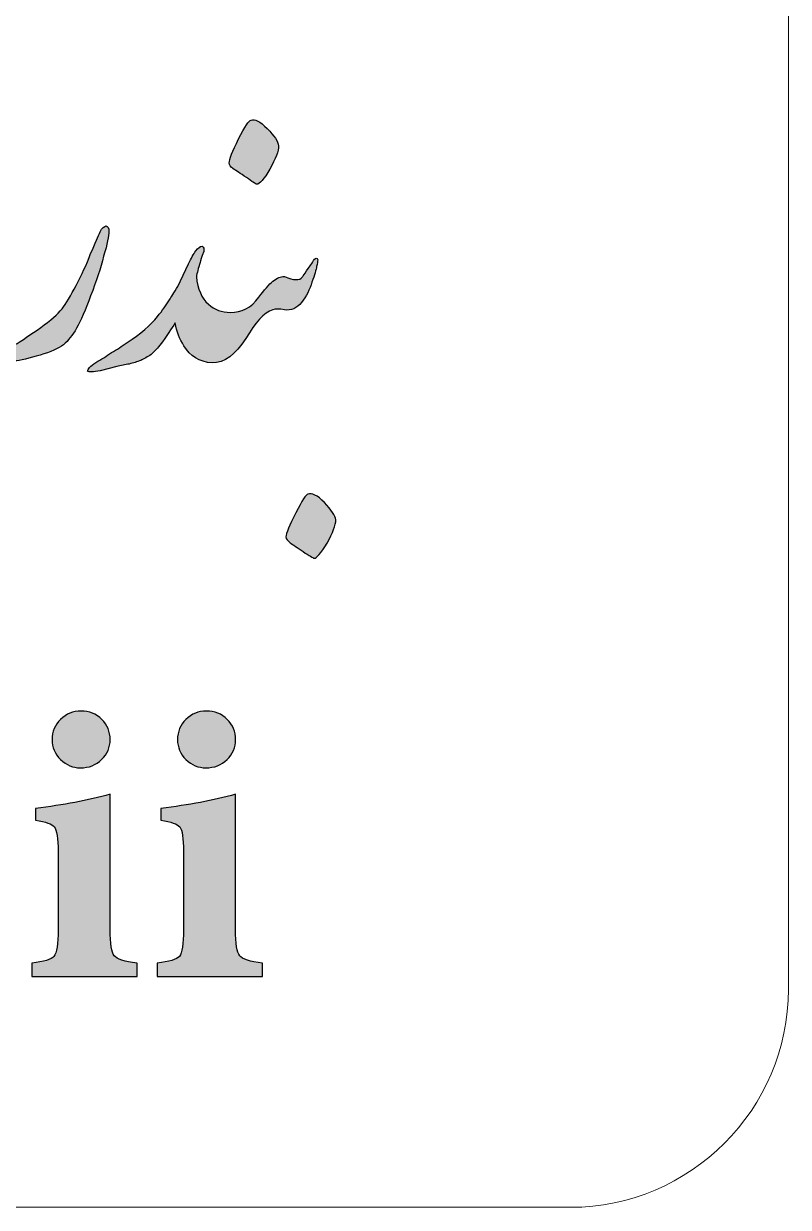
# Model space of a CAD drawing. Header units: millimetres. Extents: x -181.7 to -141.7, y -138.1 to -98.1.
# Drawn here: x -148.76 to -141.74, y -138.05 to -127.19 of the extents above; entities that cross this region are included whole.
import ezdxf

# ---------------------------------------------------------------- set-up
doc = ezdxf.new("R2010")
doc.units = ezdxf.units.MM
doc.header["$MEASUREMENT"] = 0
doc.layers.add('Layer 1', color=7, linetype='Continuous')

msp = doc.modelspace()

# ---------------------------------------------------------------- hatches: boundary and pattern name
at = {"layer": 'Layer 1', "true_color": 0x373435}
h = msp.add_hatch(color=250, dxfattribs=at)
edge = h.paths.add_edge_path()
edge.add_spline(control_points=[(-146.8437, -128.5215), (-146.8149, -128.5406), (-146.7767, -128.5645), (-146.7194, -128.6028), (-146.6668, -128.6411), (-146.6334, -128.6602), (-146.6238, -128.665), (-146.5998, -128.665), (-146.5568, -128.617), (-146.5042, -128.5263), (-146.4516, -128.4307), (-146.4229, -128.359), (-146.4229, -128.3111), (-146.4277, -128.2728), (-146.4611, -128.2202), (-146.528, -128.1534), (-146.595, -128.0865), (-146.6428, -128.0625), (-146.6764, -128.0769), (-146.6953, -128.0769), (-146.7337, -128.1342), (-146.7911, -128.249), (-146.8484, -128.3637), (-146.8771, -128.4355), (-146.8771, -128.4689), (-146.8771, -128.4881), (-146.8675, -128.5023), (-146.8437, -128.5215), (-146.8437, -128.5215), (-146.8437, -128.5215), (-146.8437, -128.5215)], knot_values=[0, 0, 0, 0, 0.1, 0.1, 0.1, 0.2, 0.2, 0.2, 0.3, 0.3, 0.3, 0.4, 0.4, 0.4, 0.5, 0.5, 0.5, 0.6, 0.6, 0.6, 0.7, 0.7, 0.7, 0.8, 0.8, 0.8, 0.9, 0.9, 0.9, 1, 1, 1, 1], degree=3, periodic=1)
h = msp.add_hatch(color=250, dxfattribs=at)
edge = h.paths.add_edge_path()
edge.add_spline(control_points=[(-148.006, -129.0475), (-148.0252, -129.0475), (-148.0444, -129.0665), (-148.0636, -129.1), (-148.0778, -129.1382), (-148.1066, -129.2052), (-148.1495, -129.3008), (-148.1878, -129.4013), (-148.2309, -129.4969), (-148.2835, -129.5924), (-148.3313, -129.688), (-148.3743, -129.7598), (-148.4127, -129.8076), (-148.4508, -129.8603), (-148.5178, -129.9129), (-148.6085, -129.9797), (-148.6994, -130.0418), (-148.7807, -130.0993), (-148.8525, -130.1424), (-148.9194, -130.1853), (-148.9624, -130.2187), (-148.9814, -130.2427), (-148.991, -130.2617), (-148.9958, -130.2762), (-148.9958, -130.2858), (-148.991, -130.2952), (-148.9814, -130.3047), (-148.9672, -130.3047), (-148.9528, -130.3047), (-148.9146, -130.3001), (-148.8525, -130.2905), (-148.795, -130.2809), (-148.7137, -130.2617), (-148.6134, -130.2331), (-148.5178, -130.2044), (-148.4461, -130.1709), (-148.3982, -130.1374), (-148.3551, -130.0993), (-148.3169, -130.0514), (-148.2787, -129.9845), (-148.2405, -129.9175), (-148.1974, -129.8172), (-148.1495, -129.688), (-148.097, -129.5542), (-148.0588, -129.4347), (-148.0301, -129.3247), (-147.9967, -129.2148), (-147.9822, -129.1382), (-147.9822, -129.0952), (-147.9822, -129.0664), (-147.9918, -129.0522), (-148.0062, -129.0475), (-148.0062, -129.0475), (-148.006, -129.0475), (-148.006, -129.0475)], knot_values=[0, 0, 0, 0, 0.0555556, 0.0555556, 0.0555556, 0.1111111, 0.1111111, 0.1111111, 0.1666667, 0.1666667, 0.1666667, 0.2222222, 0.2222222, 0.2222222, 0.2777778, 0.2777778, 0.2777778, 0.3333333, 0.3333333, 0.3333333, 0.3888889, 0.3888889, 0.3888889, 0.4444444, 0.4444444, 0.4444444, 0.5, 0.5, 0.5, 0.5555556, 0.5555556, 0.5555556, 0.6111111, 0.6111111, 0.6111111, 0.6666667, 0.6666667, 0.6666667, 0.7222222, 0.7222222, 0.7222222, 0.7777778, 0.7777778, 0.7777778, 0.8333333, 0.8333333, 0.8333333, 0.8888889, 0.8888889, 0.8888889, 0.9444444, 0.9444444, 0.9444444, 1, 1, 1, 1], degree=3, periodic=1)
h = msp.add_hatch(color=250, dxfattribs=at)
edge = h.paths.add_edge_path()
edge.add_spline(control_points=[(-146.3702, -129.817), (-146.3081, -129.8265), (-146.2555, -129.8025), (-146.2125, -129.75), (-146.1696, -129.6926), (-146.136, -129.6305), (-146.117, -129.5635), (-146.0931, -129.4965), (-146.0786, -129.4487), (-146.0739, -129.4202), (-146.0644, -129.3914), (-146.0644, -129.3723), (-146.0644, -129.3579), (-146.0644, -129.3484), (-146.0691, -129.3436), (-146.0786, -129.3436), (-146.0882, -129.3436), (-146.0978, -129.3531), (-146.1122, -129.3818), (-146.1696, -129.4679), (-146.203, -129.5109), (-146.203, -129.5157), (-146.2317, -129.5491), (-146.2843, -129.5491), (-146.3703, -129.5109), (-146.3703, -129.5109), (-146.3704, -129.5112), (-146.3704, -129.5112), (-146.4039, -129.5112), (-146.4373, -129.5255), (-146.4754, -129.5542), (-146.5091, -129.5828), (-146.5568, -129.6354), (-146.6046, -129.7024), (-146.6764, -129.7981), (-146.7624, -129.8411), (-146.8675, -129.8411), (-146.944, -129.8411), (-147.011, -129.8172), (-147.0684, -129.7646), (-147.1297, -129.7109), (-147.1665, -129.6266), (-147.1785, -129.514), (-147.1726, -129.481), (-147.1608, -129.4369), (-147.1447, -129.3821), (-147.1399, -129.3677), (-147.1303, -129.3343), (-147.1112, -129.2817), (-147.1065, -129.2578), (-147.1112, -129.2433), (-147.1257, -129.234), (-147.1447, -129.234), (-147.1638, -129.2482), (-147.1829, -129.277), (-147.2068, -129.3055), (-147.226, -129.3439), (-147.2499, -129.3963), (-147.2499, -129.3963), (-147.3502, -129.602), (-147.3502, -129.602), (-147.3837, -129.6593), (-147.4124, -129.7024), (-147.4268, -129.7264), (-147.4555, -129.7741), (-147.489, -129.8219), (-147.5367, -129.8794), (-147.5989, -129.9558), (-147.6898, -130.0371), (-147.8142, -130.1183), (-147.8618, -130.1518), (-147.9097, -130.1805), (-147.9576, -130.2092), (-148.0053, -130.2427), (-148.0531, -130.2713), (-148.1009, -130.3001), (-148.1534, -130.3335), (-148.1775, -130.3623), (-148.1775, -130.3813), (-148.163, -130.3908), (-148.1249, -130.3861), (-148.0627, -130.3765), (-148.0627, -130.3765), (-147.9097, -130.3382), (-147.9097, -130.3382), (-147.8714, -130.3288), (-147.8332, -130.3192), (-147.795, -130.3143), (-147.7566, -130.3047), (-147.7232, -130.2952), (-147.6898, -130.2809), (-147.6611, -130.2666), (-147.6277, -130.2475), (-147.5941, -130.2283), (-147.5751, -130.2092), (-147.5463, -130.1805), (-147.5129, -130.1424), (-147.4513, -130.0562), (-147.4051, -129.9879), (-147.3726, -129.9378), (-147.3591, -130.0164), (-147.333, -130.0856), (-147.2931, -130.147), (-147.2357, -130.2427), (-147.1496, -130.2952), (-147.0348, -130.3047), (-146.9201, -130.3047), (-146.8197, -130.2283), (-146.7241, -130.0802), (-146.638, -129.9319), (-146.5568, -129.8411), (-146.4754, -129.8172), (-146.4516, -129.8076), (-146.4181, -129.8076), (-146.3703, -129.8172), (-146.3703, -129.8172), (-146.3702, -129.817), (-146.3702, -129.817)], knot_values=[0, 0, 0, 0, 0.025641, 0.025641, 0.025641, 0.0512821, 0.0512821, 0.0512821, 0.0769231, 0.0769231, 0.0769231, 0.1025641, 0.1025641, 0.1025641, 0.1282051, 0.1282051, 0.1282051, 0.1538462, 0.1538462, 0.1538462, 0.1794872, 0.1794872, 0.1794872, 0.2051282, 0.2051282, 0.2051282, 0.2307692, 0.2307692, 0.2307692, 0.2564103, 0.2564103, 0.2564103, 0.2820513, 0.2820513, 0.2820513, 0.3076923, 0.3076923, 0.3076923, 0.3333333, 0.3333333, 0.3333333, 0.3589744, 0.3589744, 0.3589744, 0.3846154, 0.3846154, 0.3846154, 0.4102564, 0.4102564, 0.4102564, 0.4358974, 0.4358974, 0.4358974, 0.4615385, 0.4615385, 0.4615385, 0.4871795, 0.4871795, 0.4871795, 0.5128205, 0.5128205, 0.5128205, 0.5384615, 0.5384615, 0.5384615, 0.5641026, 0.5641026, 0.5641026, 0.5897436, 0.5897436, 0.5897436, 0.6153846, 0.6153846, 0.6153846, 0.6410256, 0.6410256, 0.6410256, 0.6666667, 0.6666667, 0.6666667, 0.6923077, 0.6923077, 0.6923077, 0.7179487, 0.7179487, 0.7179487, 0.7435897, 0.7435897, 0.7435897, 0.7692308, 0.7692308, 0.7692308, 0.7948718, 0.7948718, 0.7948718, 0.8205128, 0.8205128, 0.8205128, 0.8461538, 0.8461538, 0.8461538, 0.8717949, 0.8717949, 0.8717949, 0.8974359, 0.8974359, 0.8974359, 0.9230769, 0.9230769, 0.9230769, 0.9487179, 0.9487179, 0.9487179, 0.974359, 0.974359, 0.974359, 1, 1, 1, 1], degree=3, periodic=1)
h = msp.add_hatch(color=250, dxfattribs=at)
edge = h.paths.add_edge_path()
edge.add_spline(control_points=[(-146.2651, -131.6815), (-146.2078, -131.5667), (-146.1696, -131.5094), (-146.1552, -131.5094), (-146.117, -131.495), (-146.0691, -131.519), (-146.0022, -131.5858), (-145.9401, -131.6528), (-145.9018, -131.7054), (-145.8971, -131.7436), (-145.8971, -131.7915), (-145.9257, -131.8632), (-145.9783, -131.9588), (-146.0356, -132.0496), (-146.0739, -132.0974), (-146.0978, -132.0974), (-146.1074, -132.0927), (-146.1408, -132.0736), (-146.1982, -132.0352), (-146.2508, -131.9971), (-146.2938, -131.973), (-146.3177, -131.954), (-146.3417, -131.9349), (-146.356, -131.9206), (-146.356, -131.9015), (-146.356, -131.868), (-146.3225, -131.7962), (-146.2651, -131.6815), (-146.2651, -131.6815), (-146.2651, -131.6815), (-146.2651, -131.6815)], knot_values=[0, 0, 0, 0, 0.1, 0.1, 0.1, 0.2, 0.2, 0.2, 0.3, 0.3, 0.3, 0.4, 0.4, 0.4, 0.5, 0.5, 0.5, 0.6, 0.6, 0.6, 0.7, 0.7, 0.7, 0.8, 0.8, 0.8, 0.9, 0.9, 0.9, 1, 1, 1, 1], degree=3, periodic=1)
h = msp.add_hatch(color=250, dxfattribs=at)
edge = h.paths.add_edge_path()
edge.add_spline(control_points=[(-148.4257, -133.9439), (-148.4781, -133.8919), (-148.5039, -133.8313), (-148.5039, -133.7617), (-148.5039, -133.6881), (-148.4781, -133.6257), (-148.4257, -133.5752), (-148.3732, -133.5246), (-148.311, -133.4988), (-148.2382, -133.4988), (-148.1628, -133.4988), (-148.0985, -133.5246), (-148.0462, -133.5752), (-147.9956, -133.6257), (-147.9706, -133.6881), (-147.9706, -133.7617), (-147.9706, -133.8327), (-147.9964, -133.8932), (-148.0489, -133.9439), (-148.1009, -133.9944), (-148.166, -134.0202), (-148.2435, -134.0202), (-148.3127, -134.0202), (-148.3732, -133.9944), (-148.4257, -133.9439)], knot_values=[0, 0, 0, 0, 0.125, 0.125, 0.125, 0.25, 0.25, 0.25, 0.375, 0.375, 0.375, 0.5, 0.5, 0.5, 0.625, 0.625, 0.625, 0.75, 0.75, 0.75, 0.875, 0.875, 0.875, 1, 1, 1, 1], degree=3, periodic=1)
h = msp.add_hatch(color=250, dxfattribs=at)
edge = h.paths.add_edge_path()
edge.add_spline(control_points=[(-147.274, -133.9439), (-147.326, -133.8919), (-147.3522, -133.8313), (-147.3522, -133.7617), (-147.3522, -133.6881), (-147.326, -133.6257), (-147.274, -133.5752), (-147.2217, -133.5246), (-147.1593, -133.4988), (-147.0866, -133.4988), (-147.0111, -133.4988), (-146.9471, -133.5246), (-146.8942, -133.5752), (-146.8439, -133.6257), (-146.8187, -133.6881), (-146.8187, -133.7617), (-146.8186, -133.8327), (-146.8449, -133.8932), (-146.8968, -133.9439), (-146.9493, -133.9944), (-147.0143, -134.0202), (-147.0921, -134.0202), (-147.1607, -134.0202), (-147.2218, -133.9944), (-147.274, -133.9439)], knot_values=[0, 0, 0, 0, 0.125, 0.125, 0.125, 0.25, 0.25, 0.25, 0.375, 0.375, 0.375, 0.5, 0.5, 0.5, 0.625, 0.625, 0.625, 0.75, 0.75, 0.75, 0.875, 0.875, 0.875, 1, 1, 1, 1], degree=3, periodic=1)
h = msp.add_hatch(color=250, dxfattribs=at)
edge = h.paths.add_edge_path()
edge.add_spline(control_points=[(-148.6913, -135.9344), (-148.6913, -135.9344), (-148.6913, -135.8133), (-148.6913, -135.8133), (-148.5797, -135.7996), (-148.5115, -135.7785), (-148.4867, -135.75), (-148.4609, -135.718), (-148.4483, -135.6361), (-148.4483, -135.5047), (-148.4483, -135.5047), (-148.4483, -134.789), (-148.4483, -134.789), (-148.4483, -134.6675), (-148.46, -134.5913), (-148.484, -134.5609), (-148.5039, -134.536), (-148.5612, -134.5157), (-148.6556, -134.5003), (-148.6556, -134.5003), (-148.6556, -134.3919), (-148.6556, -134.3919), (-148.4014, -134.3612), (-148.1727, -134.3184), (-147.9706, -134.2631), (-147.9706, -134.2631), (-147.9706, -135.5047), (-147.9706, -135.5047), (-147.9706, -135.6343), (-147.9577, -135.7143), (-147.9324, -135.7446), (-147.9088, -135.7749), (-147.8392, -135.7979), (-147.7223, -135.8133), (-147.7223, -135.8133), (-147.7223, -135.9344), (-147.7223, -135.9344), (-147.7223, -135.9344), (-148.6913, -135.9344), (-148.6913, -135.9344)], knot_values=[0, 0, 0, 0, 0.0769231, 0.0769231, 0.0769231, 0.1538462, 0.1538462, 0.1538462, 0.2307692, 0.2307692, 0.2307692, 0.3076923, 0.3076923, 0.3076923, 0.3846154, 0.3846154, 0.3846154, 0.4615385, 0.4615385, 0.4615385, 0.5384615, 0.5384615, 0.5384615, 0.6153846, 0.6153846, 0.6153846, 0.6923077, 0.6923077, 0.6923077, 0.7692308, 0.7692308, 0.7692308, 0.8461538, 0.8461538, 0.8461538, 0.9230769, 0.9230769, 0.9230769, 1, 1, 1, 1], degree=3, periodic=1)
h = msp.add_hatch(color=250, dxfattribs=at)
edge = h.paths.add_edge_path()
edge.add_spline(control_points=[(-147.5392, -135.9344), (-147.5392, -135.9344), (-147.5392, -135.8133), (-147.5392, -135.8133), (-147.4282, -135.7996), (-147.3595, -135.7785), (-147.3346, -135.75), (-147.3093, -135.718), (-147.2967, -135.6361), (-147.2967, -135.5047), (-147.2967, -135.5047), (-147.2967, -134.789), (-147.2967, -134.789), (-147.2967, -134.6675), (-147.3085, -134.5913), (-147.3319, -134.5609), (-147.3522, -134.536), (-147.4096, -134.5157), (-147.5041, -134.5003), (-147.5041, -134.5003), (-147.504, -134.3919), (-147.504, -134.3919), (-147.2497, -134.3612), (-147.0211, -134.3184), (-146.8187, -134.2631), (-146.8187, -134.2631), (-146.8186, -135.5047), (-146.8186, -135.5047), (-146.8186, -135.6343), (-146.8061, -135.7143), (-146.7807, -135.7446), (-146.7568, -135.7749), (-146.6872, -135.7979), (-146.5707, -135.8133), (-146.5707, -135.8133), (-146.5707, -135.9344), (-146.5707, -135.9344), (-146.5707, -135.9344), (-147.5392, -135.9344), (-147.5392, -135.9344)], knot_values=[0, 0, 0, 0, 0.0769231, 0.0769231, 0.0769231, 0.1538462, 0.1538462, 0.1538462, 0.2307692, 0.2307692, 0.2307692, 0.3076923, 0.3076923, 0.3076923, 0.3846154, 0.3846154, 0.3846154, 0.4615385, 0.4615385, 0.4615385, 0.5384615, 0.5384615, 0.5384615, 0.6153846, 0.6153846, 0.6153846, 0.6923077, 0.6923077, 0.6923077, 0.7692308, 0.7692308, 0.7692308, 0.8461538, 0.8461538, 0.8461538, 0.9230769, 0.9230769, 0.9230769, 1, 1, 1, 1], degree=3, periodic=1)

# ---------------------------------------------------------------- linework, layer by layer
at = {"layer": 'Layer 1', "color": 250, "lineweight": 18}
msp.add_open_spline([(-179.7413, -98.0531), (-179.7413, -98.0531), (-143.7415, -98.0531), (-143.7415, -98.0531), (-142.6415, -98.0531), (-141.7414, -98.953), (-141.7414, -100.053), (-141.7414, -100.053), (-141.7414, -136.0532), (-141.7414, -136.0532), (-141.7414, -137.1532), (-142.6415, -138.0531), (-143.7415, -138.0531), (-143.7415, -138.0531), (-179.7413, -138.0531), (-179.7413, -138.0531), (-180.8413, -138.0531), (-181.7414, -137.1532), (-181.7414, -136.0532), (-181.7414, -136.0532), (-181.7414, -100.053), (-181.7414, -100.053), (-181.7414, -98.953), (-180.8413, -98.0531), (-179.7413, -98.0531)], degree=3, knots=[0, 0, 0, 0, 0.125, 0.125, 0.125, 0.25, 0.25, 0.25, 0.375, 0.375, 0.375, 0.5, 0.5, 0.5, 0.625, 0.625, 0.625, 0.75, 0.75, 0.75, 0.875, 0.875, 0.875, 1, 1, 1, 1], dxfattribs=at)
at = {"layer": 'Layer 1', "color": 250}
for points, knots in [([(-146.8437, -128.5215), (-146.8149, -128.5406), (-146.7767, -128.5645), (-146.7194, -128.6028), (-146.6668, -128.6411), (-146.6334, -128.6602), (-146.6238, -128.665), (-146.5998, -128.665), (-146.5568, -128.617), (-146.5042, -128.5263), (-146.4516, -128.4307), (-146.4229, -128.359), (-146.4229, -128.3111), (-146.4277, -128.2728), (-146.4611, -128.2202), (-146.528, -128.1534), (-146.595, -128.0865), (-146.6428, -128.0625), (-146.6764, -128.0769), (-146.6953, -128.0769), (-146.7337, -128.1342), (-146.7911, -128.249), (-146.8484, -128.3637), (-146.8771, -128.4355), (-146.8771, -128.4689), (-146.8771, -128.4881), (-146.8675, -128.5023), (-146.8437, -128.5215), (-146.8437, -128.5215), (-146.8437, -128.5215), (-146.8437, -128.5215)], [0, 0, 0, 0, 0.1, 0.1, 0.1, 0.2, 0.2, 0.2, 0.3, 0.3, 0.3, 0.4, 0.4, 0.4, 0.5, 0.5, 0.5, 0.6, 0.6, 0.6, 0.7, 0.7, 0.7, 0.8, 0.8, 0.8, 0.9, 0.9, 0.9, 1, 1, 1, 1]), ([(-148.006, -129.0475), (-148.0252, -129.0475), (-148.0444, -129.0665), (-148.0636, -129.1), (-148.0778, -129.1382), (-148.1066, -129.2052), (-148.1495, -129.3008), (-148.1878, -129.4013), (-148.2309, -129.4969), (-148.2835, -129.5924), (-148.3313, -129.688), (-148.3743, -129.7598), (-148.4127, -129.8076), (-148.4508, -129.8603), (-148.5178, -129.9129), (-148.6085, -129.9797), (-148.6994, -130.0418), (-148.7807, -130.0993), (-148.8525, -130.1424), (-148.9194, -130.1853), (-148.9624, -130.2187), (-148.9814, -130.2427), (-148.991, -130.2617), (-148.9958, -130.2762), (-148.9958, -130.2858), (-148.991, -130.2952), (-148.9814, -130.3047), (-148.9672, -130.3047), (-148.9528, -130.3047), (-148.9146, -130.3001), (-148.8525, -130.2905), (-148.795, -130.2809), (-148.7137, -130.2617), (-148.6134, -130.2331), (-148.5178, -130.2044), (-148.4461, -130.1709), (-148.3982, -130.1374), (-148.3551, -130.0993), (-148.3169, -130.0514), (-148.2787, -129.9845), (-148.2405, -129.9175), (-148.1974, -129.8172), (-148.1495, -129.688), (-148.097, -129.5542), (-148.0588, -129.4347), (-148.0301, -129.3247), (-147.9967, -129.2148), (-147.9822, -129.1382), (-147.9822, -129.0952), (-147.9822, -129.0664), (-147.9918, -129.0522), (-148.0062, -129.0475), (-148.0062, -129.0475), (-148.006, -129.0475), (-148.006, -129.0475)], [0, 0, 0, 0, 0.0555556, 0.0555556, 0.0555556, 0.1111111, 0.1111111, 0.1111111, 0.1666667, 0.1666667, 0.1666667, 0.2222222, 0.2222222, 0.2222222, 0.2777778, 0.2777778, 0.2777778, 0.3333333, 0.3333333, 0.3333333, 0.3888889, 0.3888889, 0.3888889, 0.4444444, 0.4444444, 0.4444444, 0.5, 0.5, 0.5, 0.5555556, 0.5555556, 0.5555556, 0.6111111, 0.6111111, 0.6111111, 0.6666667, 0.6666667, 0.6666667, 0.7222222, 0.7222222, 0.7222222, 0.7777778, 0.7777778, 0.7777778, 0.8333333, 0.8333333, 0.8333333, 0.8888889, 0.8888889, 0.8888889, 0.9444444, 0.9444444, 0.9444444, 1, 1, 1, 1]), ([(-146.3702, -129.817), (-146.3081, -129.8265), (-146.2555, -129.8025), (-146.2125, -129.75), (-146.1696, -129.6926), (-146.136, -129.6305), (-146.117, -129.5635), (-146.0931, -129.4965), (-146.0786, -129.4487), (-146.0739, -129.4202), (-146.0644, -129.3914), (-146.0644, -129.3723), (-146.0644, -129.3579), (-146.0644, -129.3484), (-146.0691, -129.3436), (-146.0786, -129.3436), (-146.0882, -129.3436), (-146.0978, -129.3531), (-146.1122, -129.3818), (-146.1696, -129.4679), (-146.203, -129.5109), (-146.203, -129.5157), (-146.2317, -129.5491), (-146.2843, -129.5491), (-146.3703, -129.5109), (-146.3703, -129.5109), (-146.3704, -129.5112), (-146.3704, -129.5112), (-146.4039, -129.5112), (-146.4373, -129.5255), (-146.4754, -129.5542), (-146.5091, -129.5828), (-146.5568, -129.6354), (-146.6046, -129.7024), (-146.6764, -129.7981), (-146.7624, -129.8411), (-146.8675, -129.8411), (-146.944, -129.8411), (-147.011, -129.8172), (-147.0684, -129.7646), (-147.1297, -129.7109), (-147.1665, -129.6266), (-147.1785, -129.514), (-147.1726, -129.481), (-147.1608, -129.4369), (-147.1447, -129.3821), (-147.1399, -129.3677), (-147.1303, -129.3343), (-147.1112, -129.2817), (-147.1065, -129.2578), (-147.1112, -129.2433), (-147.1257, -129.234), (-147.1447, -129.234), (-147.1638, -129.2482), (-147.1829, -129.277), (-147.2068, -129.3055), (-147.226, -129.3439), (-147.2499, -129.3963), (-147.2499, -129.3963), (-147.3502, -129.602), (-147.3502, -129.602), (-147.3837, -129.6593), (-147.4124, -129.7024), (-147.4268, -129.7264), (-147.4555, -129.7741), (-147.489, -129.8219), (-147.5367, -129.8794), (-147.5989, -129.9558), (-147.6898, -130.0371), (-147.8142, -130.1183), (-147.8618, -130.1518), (-147.9097, -130.1805), (-147.9576, -130.2092), (-148.0053, -130.2427), (-148.0531, -130.2713), (-148.1009, -130.3001), (-148.1534, -130.3335), (-148.1775, -130.3623), (-148.1775, -130.3813), (-148.163, -130.3908), (-148.1249, -130.3861), (-148.0627, -130.3765), (-148.0627, -130.3765), (-147.9097, -130.3382), (-147.9097, -130.3382), (-147.8714, -130.3288), (-147.8332, -130.3192), (-147.795, -130.3143), (-147.7566, -130.3047), (-147.7232, -130.2952), (-147.6898, -130.2809), (-147.6611, -130.2666), (-147.6277, -130.2475), (-147.5941, -130.2283), (-147.5751, -130.2092), (-147.5463, -130.1805), (-147.5129, -130.1424), (-147.4513, -130.0562), (-147.4051, -129.9879), (-147.3726, -129.9378), (-147.3591, -130.0164), (-147.333, -130.0856), (-147.2931, -130.147), (-147.2357, -130.2427), (-147.1496, -130.2952), (-147.0348, -130.3047), (-146.9201, -130.3047), (-146.8197, -130.2283), (-146.7241, -130.0802), (-146.638, -129.9319), (-146.5568, -129.8411), (-146.4754, -129.8172), (-146.4516, -129.8076), (-146.4181, -129.8076), (-146.3703, -129.8172), (-146.3703, -129.8172), (-146.3702, -129.817), (-146.3702, -129.817)], [0, 0, 0, 0, 0.025641, 0.025641, 0.025641, 0.0512821, 0.0512821, 0.0512821, 0.0769231, 0.0769231, 0.0769231, 0.1025641, 0.1025641, 0.1025641, 0.1282051, 0.1282051, 0.1282051, 0.1538462, 0.1538462, 0.1538462, 0.1794872, 0.1794872, 0.1794872, 0.2051282, 0.2051282, 0.2051282, 0.2307692, 0.2307692, 0.2307692, 0.2564103, 0.2564103, 0.2564103, 0.2820513, 0.2820513, 0.2820513, 0.3076923, 0.3076923, 0.3076923, 0.3333333, 0.3333333, 0.3333333, 0.3589744, 0.3589744, 0.3589744, 0.3846154, 0.3846154, 0.3846154, 0.4102564, 0.4102564, 0.4102564, 0.4358974, 0.4358974, 0.4358974, 0.4615385, 0.4615385, 0.4615385, 0.4871795, 0.4871795, 0.4871795, 0.5128205, 0.5128205, 0.5128205, 0.5384615, 0.5384615, 0.5384615, 0.5641026, 0.5641026, 0.5641026, 0.5897436, 0.5897436, 0.5897436, 0.6153846, 0.6153846, 0.6153846, 0.6410256, 0.6410256, 0.6410256, 0.6666667, 0.6666667, 0.6666667, 0.6923077, 0.6923077, 0.6923077, 0.7179487, 0.7179487, 0.7179487, 0.7435897, 0.7435897, 0.7435897, 0.7692308, 0.7692308, 0.7692308, 0.7948718, 0.7948718, 0.7948718, 0.8205128, 0.8205128, 0.8205128, 0.8461538, 0.8461538, 0.8461538, 0.8717949, 0.8717949, 0.8717949, 0.8974359, 0.8974359, 0.8974359, 0.9230769, 0.9230769, 0.9230769, 0.9487179, 0.9487179, 0.9487179, 0.974359, 0.974359, 0.974359, 1, 1, 1, 1]), ([(-146.2651, -131.6815), (-146.2078, -131.5667), (-146.1696, -131.5094), (-146.1552, -131.5094), (-146.117, -131.495), (-146.0691, -131.519), (-146.0022, -131.5858), (-145.9401, -131.6528), (-145.9018, -131.7054), (-145.8971, -131.7436), (-145.8971, -131.7915), (-145.9257, -131.8632), (-145.9783, -131.9588), (-146.0356, -132.0496), (-146.0739, -132.0974), (-146.0978, -132.0974), (-146.1074, -132.0927), (-146.1408, -132.0736), (-146.1982, -132.0352), (-146.2508, -131.9971), (-146.2938, -131.973), (-146.3177, -131.954), (-146.3417, -131.9349), (-146.356, -131.9206), (-146.356, -131.9015), (-146.356, -131.868), (-146.3225, -131.7962), (-146.2651, -131.6815), (-146.2651, -131.6815), (-146.2651, -131.6815), (-146.2651, -131.6815)], [0, 0, 0, 0, 0.1, 0.1, 0.1, 0.2, 0.2, 0.2, 0.3, 0.3, 0.3, 0.4, 0.4, 0.4, 0.5, 0.5, 0.5, 0.6, 0.6, 0.6, 0.7, 0.7, 0.7, 0.8, 0.8, 0.8, 0.9, 0.9, 0.9, 1, 1, 1, 1]), ([(-148.4257, -133.9439), (-148.4781, -133.8919), (-148.5039, -133.8313), (-148.5039, -133.7617), (-148.5039, -133.6881), (-148.4781, -133.6257), (-148.4257, -133.5752), (-148.3732, -133.5246), (-148.311, -133.4988), (-148.2382, -133.4988), (-148.1628, -133.4988), (-148.0985, -133.5246), (-148.0462, -133.5752), (-147.9956, -133.6257), (-147.9706, -133.6881), (-147.9706, -133.7617), (-147.9706, -133.8327), (-147.9964, -133.8932), (-148.0489, -133.9439), (-148.1009, -133.9944), (-148.166, -134.0202), (-148.2435, -134.0202), (-148.3127, -134.0202), (-148.3732, -133.9944), (-148.4257, -133.9439)], [0, 0, 0, 0, 0.125, 0.125, 0.125, 0.25, 0.25, 0.25, 0.375, 0.375, 0.375, 0.5, 0.5, 0.5, 0.625, 0.625, 0.625, 0.75, 0.75, 0.75, 0.875, 0.875, 0.875, 1, 1, 1, 1]), ([(-147.274, -133.9439), (-147.326, -133.8919), (-147.3522, -133.8313), (-147.3522, -133.7617), (-147.3522, -133.6881), (-147.326, -133.6257), (-147.274, -133.5752), (-147.2217, -133.5246), (-147.1593, -133.4988), (-147.0866, -133.4988), (-147.0111, -133.4988), (-146.9471, -133.5246), (-146.8942, -133.5752), (-146.8439, -133.6257), (-146.8187, -133.6881), (-146.8187, -133.7617), (-146.8186, -133.8327), (-146.8449, -133.8932), (-146.8968, -133.9439), (-146.9493, -133.9944), (-147.0143, -134.0202), (-147.0921, -134.0202), (-147.1607, -134.0202), (-147.2218, -133.9944), (-147.274, -133.9439)], [0, 0, 0, 0, 0.125, 0.125, 0.125, 0.25, 0.25, 0.25, 0.375, 0.375, 0.375, 0.5, 0.5, 0.5, 0.625, 0.625, 0.625, 0.75, 0.75, 0.75, 0.875, 0.875, 0.875, 1, 1, 1, 1]), ([(-148.6913, -135.9344), (-148.6913, -135.9344), (-148.6913, -135.8133), (-148.6913, -135.8133), (-148.5797, -135.7996), (-148.5115, -135.7785), (-148.4867, -135.75), (-148.4609, -135.718), (-148.4483, -135.6361), (-148.4483, -135.5047), (-148.4483, -135.5047), (-148.4483, -134.789), (-148.4483, -134.789), (-148.4483, -134.6675), (-148.46, -134.5913), (-148.484, -134.5609), (-148.5039, -134.536), (-148.5612, -134.5157), (-148.6556, -134.5003), (-148.6556, -134.5003), (-148.6556, -134.3919), (-148.6556, -134.3919), (-148.4014, -134.3612), (-148.1727, -134.3184), (-147.9706, -134.2631), (-147.9706, -134.2631), (-147.9706, -135.5047), (-147.9706, -135.5047), (-147.9706, -135.6343), (-147.9577, -135.7143), (-147.9324, -135.7446), (-147.9088, -135.7749), (-147.8392, -135.7979), (-147.7223, -135.8133), (-147.7223, -135.8133), (-147.7223, -135.9344), (-147.7223, -135.9344), (-147.7223, -135.9344), (-148.6913, -135.9344), (-148.6913, -135.9344)], [0, 0, 0, 0, 0.0769231, 0.0769231, 0.0769231, 0.1538462, 0.1538462, 0.1538462, 0.2307692, 0.2307692, 0.2307692, 0.3076923, 0.3076923, 0.3076923, 0.3846154, 0.3846154, 0.3846154, 0.4615385, 0.4615385, 0.4615385, 0.5384615, 0.5384615, 0.5384615, 0.6153846, 0.6153846, 0.6153846, 0.6923077, 0.6923077, 0.6923077, 0.7692308, 0.7692308, 0.7692308, 0.8461538, 0.8461538, 0.8461538, 0.9230769, 0.9230769, 0.9230769, 1, 1, 1, 1]), ([(-147.5392, -135.9344), (-147.5392, -135.9344), (-147.5392, -135.8133), (-147.5392, -135.8133), (-147.4282, -135.7996), (-147.3595, -135.7785), (-147.3346, -135.75), (-147.3093, -135.718), (-147.2967, -135.6361), (-147.2967, -135.5047), (-147.2967, -135.5047), (-147.2967, -134.789), (-147.2967, -134.789), (-147.2967, -134.6675), (-147.3085, -134.5913), (-147.3319, -134.5609), (-147.3522, -134.536), (-147.4096, -134.5157), (-147.5041, -134.5003), (-147.5041, -134.5003), (-147.504, -134.3919), (-147.504, -134.3919), (-147.2497, -134.3612), (-147.0211, -134.3184), (-146.8187, -134.2631), (-146.8187, -134.2631), (-146.8186, -135.5047), (-146.8186, -135.5047), (-146.8186, -135.6343), (-146.8061, -135.7143), (-146.7807, -135.7446), (-146.7568, -135.7749), (-146.6872, -135.7979), (-146.5707, -135.8133), (-146.5707, -135.8133), (-146.5707, -135.9344), (-146.5707, -135.9344), (-146.5707, -135.9344), (-147.5392, -135.9344), (-147.5392, -135.9344)], [0, 0, 0, 0, 0.0769231, 0.0769231, 0.0769231, 0.1538462, 0.1538462, 0.1538462, 0.2307692, 0.2307692, 0.2307692, 0.3076923, 0.3076923, 0.3076923, 0.3846154, 0.3846154, 0.3846154, 0.4615385, 0.4615385, 0.4615385, 0.5384615, 0.5384615, 0.5384615, 0.6153846, 0.6153846, 0.6153846, 0.6923077, 0.6923077, 0.6923077, 0.7692308, 0.7692308, 0.7692308, 0.8461538, 0.8461538, 0.8461538, 0.9230769, 0.9230769, 0.9230769, 1, 1, 1, 1])]:
    msp.add_open_spline(points, degree=3, knots=knots, dxfattribs=at)

doc.saveas('drawing.dxf')
